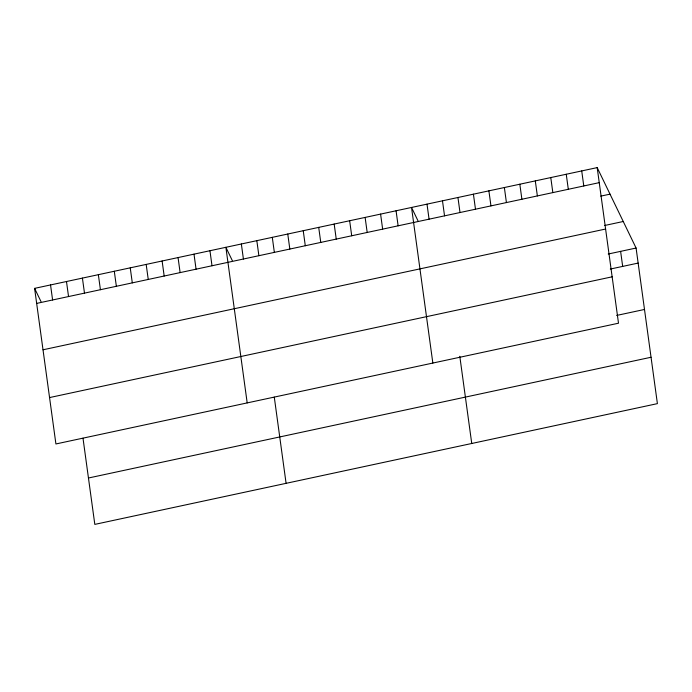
<?xml version="1.0" encoding="UTF-8"?>
<svg xmlns="http://www.w3.org/2000/svg" width="692" height="692" viewBox="0 0 692 692"><rect width="100%" height="100%" fill="white"/><g stroke="black" fill="none" stroke-linecap="round" stroke-linejoin="round"><path stroke-width="1.04" d="M597.187 167.611L618.501 323.207L55.914 443.961L34.6 288.365L597.187 167.611L636.086 248.039L657.4 403.635L94.813 524.389L82.997 438.183M36.659 303.399L599.255 182.645M600.742 196.139L610.024 194.149M604.687 225.48L623.25 221.501M43.016 349.789L605.604 229.026M608.233 254.016L636.086 248.039M610.301 269.058L638.145 263.081M49.564 397.571L612.152 276.817M616.65 315.44L644.503 309.462M88.455 478.008L651.042 357.254M417.951 220.731L411.532 207.453L432.846 363.049M232.296 260.581L225.877 247.303L247.191 402.9M34.6 288.365L41.018 301.634M620.612 251.36L622.679 266.403M581.721 170.924L583.78 185.966M566.246 174.246L568.305 189.288M550.78 177.567L552.839 192.61M535.305 180.889L537.364 195.931M519.83 184.21L521.898 199.253M504.364 187.532L506.423 202.574M488.889 190.854L490.948 205.887M473.423 194.175L475.482 209.209M457.948 197.497L460.007 212.53M442.482 200.818L444.541 215.852M459.799 356.285L471.745 443.486M427.007 204.14L429.066 219.174M396.066 210.775L398.125 225.817M380.591 214.096L382.65 229.138M365.125 217.418L367.184 232.46M349.65 220.739L351.709 235.782M334.175 224.061L336.243 239.103M318.709 227.383L320.768 242.416M303.234 230.704L305.293 245.738M287.768 234.026L289.827 249.059M272.293 237.347L274.352 252.381M256.827 240.66L258.886 255.703M274.283 397.13L286.09 483.336M241.352 243.982L243.411 259.024M209.944 250.729L212.003 265.763M194.002 254.146L196.061 269.188M178.06 257.571L180.119 272.605M162.118 260.988L164.177 276.03M146.176 264.413L148.244 279.456M130.243 267.83L132.302 282.872M114.301 271.255L116.36 286.298M98.359 274.681L100.418 289.714M82.417 278.098L84.485 293.14M66.484 281.523L68.543 296.557M50.542 284.94L52.601 299.982"/></g></svg>
